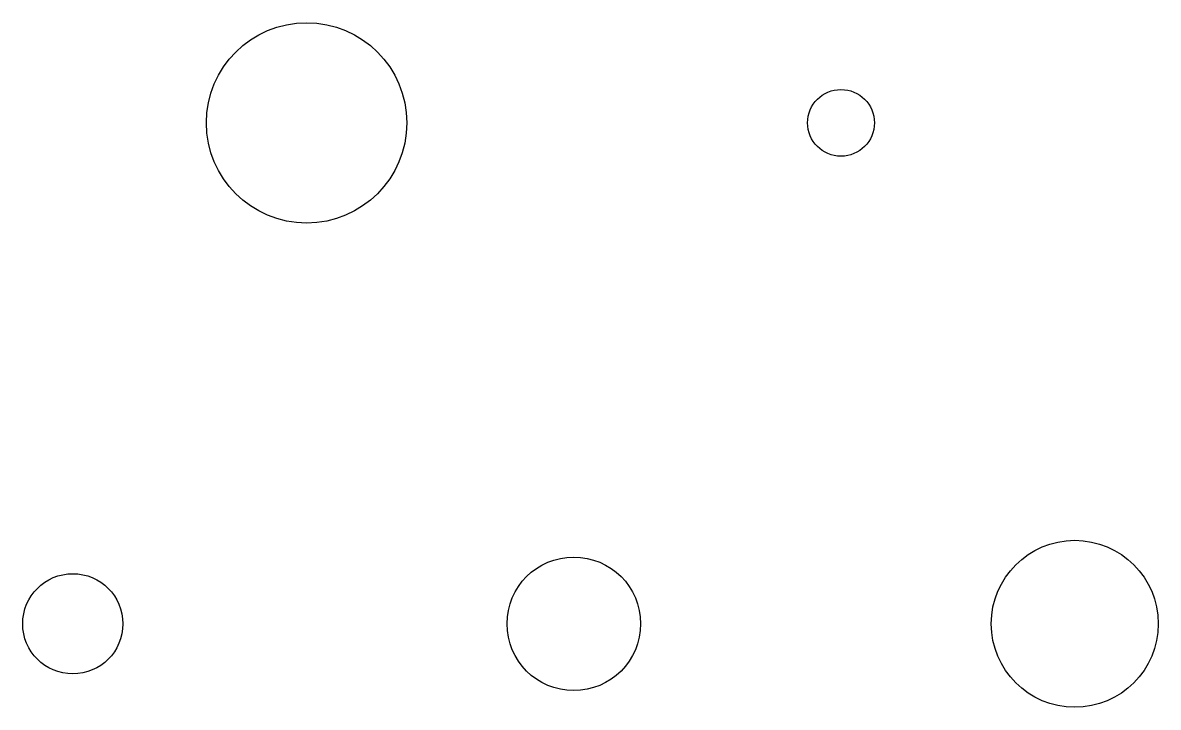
# Model space of a CAD drawing. Header units: metres. Extents: x 8.5 to 42.5, y 7.5 to 28.
import ezdxf

# ---------------------------------------------------------------- set-up
doc = ezdxf.new("R2010")
doc.units = ezdxf.units.M

msp = doc.modelspace()

# ---------------------------------------------------------------- linework, layer by layer
for centre, radius in [((17, 25), 3), ((33, 25), 1), ((40, 10), 2.5), ((25, 10), 2), ((10, 10), 1.5)]:
    msp.add_circle(centre, radius)

doc.saveas('drawing.dxf')
